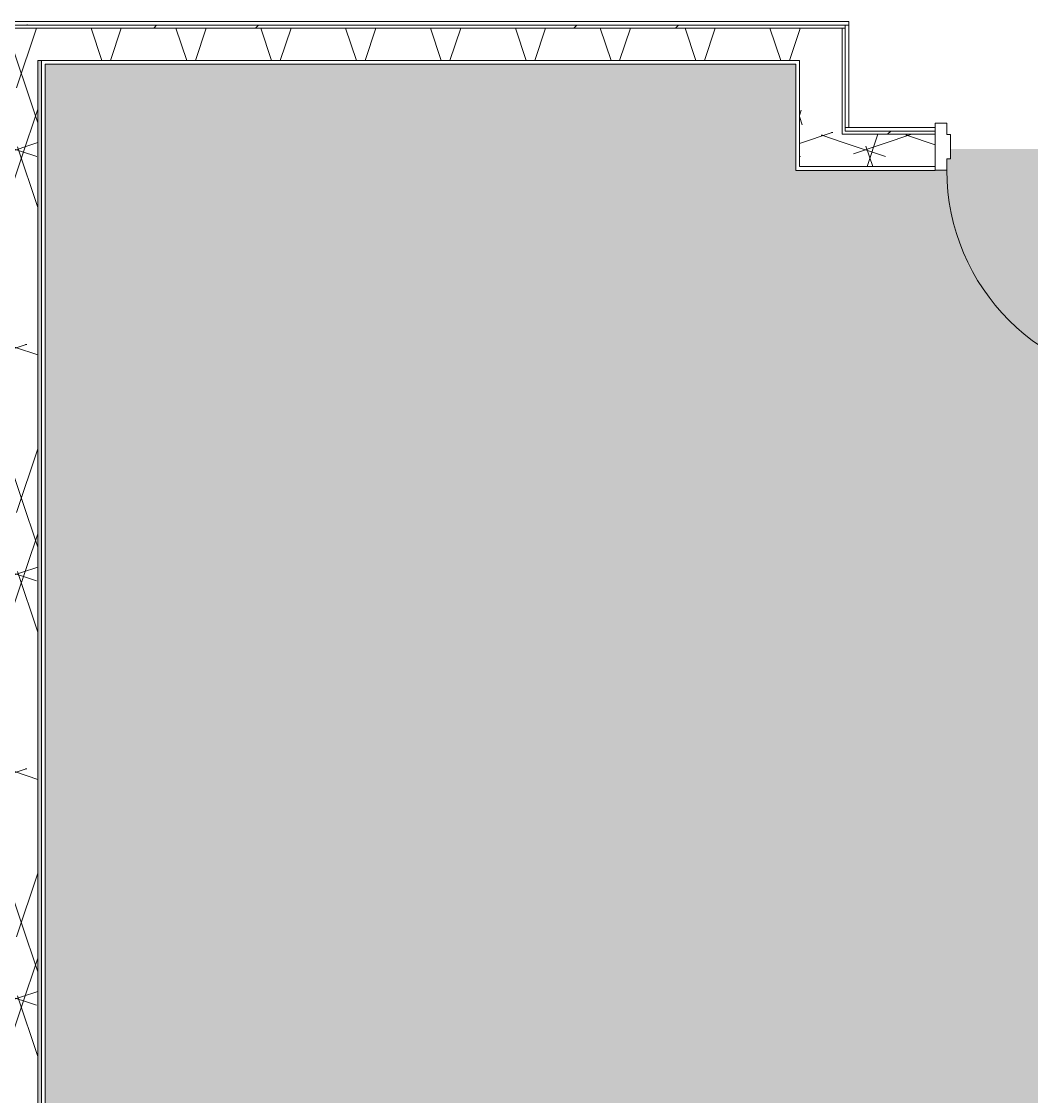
# Model space of a CAD drawing. Header units: inches. Extents: x -1551 to 2054, y 9767 to 12269.
# Drawn here: x 1048.7 to 1220.1, y 11465.5 to 11647.9 of the extents above; entities that cross this region are included whole.
import ezdxf

# ---------------------------------------------------------------- set-up
doc = ezdxf.new("R2010")
doc.units = ezdxf.units.IN
doc.header["$MEASUREMENT"] = 0
for name, color, linetype, lineweight in [('A-AREA-PATT-2', 254, 'Continuous', 9), ('A-DOOR', 31, 'Continuous', 9), ('A-DOOR-FRAM', 31, 'Continuous', 9), ('A-WALL', 113, 'Continuous', 9), ('A-WALL-PATT-2', 253, 'Continuous', 9), ('A-WALL-PATT-5', 111, 'Continuous', 9), ('I-WALL', 2, 'Continuous', 9), ('I-WALL-1', 1, 'Continuous', 5)]:
    doc.layers.add(name, color=color, linetype=linetype, lineweight=lineweight)
pattern_1 = [(161.57, (3966.5794, 1.8), (-14.4010124, -0.0012439), [0, -102.456, 11.376, 0]), (18.43, (3962.9794, 1.8), (-14.4010124, 0.0012439), [0, -102.456, 11.376, 0]), (108.43, (3966.5794, 1.8), (7.1973965, -36.003153), [34.146, -79.686]), (71.57, (3962.9794, 1.8), (7.1973965, 36.003153), [34.146, -79.686])]
pattern_2 = [(45, (3964.78, 0), (-35.63818, 35.63818), []), (45, (3964.78, 54), (-35.63818, 35.63818), [])]

# ---------------------------------------------------------------- blocks, each defined once
blk = doc.blocks.new('HOLLOW METAL - UNIT DOOR-2191977-KEY PLAN - 1ST FLOOR')
at = {"layer": 'A-DOOR'}
for p, q in [((16.25, -3.875), (18, -3.875)), ((16.25, -39.875), (16.25, -3.875)), ((18, -3.875), (18, -39.875)), ((18, -39.875), (16.25, -39.875))]:
    blk.add_line(p, q, dxfattribs=at)
blk.add_arc((18, -3.875), 36, 180, 270, dxfattribs=at)
at = {"layer": 'A-DOOR-FRAM'}
for p, q in [((-20, 4.125), (-18, 4.125)), ((-20, -3.875), (-20, 4.125)), ((-18, 4.125), (-18, 2.1875)), ((18, 4.125), (20, 4.125)), ((18, 2.1875), (18, 4.125)), ((20, 4.125), (20, -3.875)), ((-18, 2.1875), (-17.375, 2.1875)), ((-17.375, 2.1875), (-17.375, -1.9375)), ((17.375, 2.1875), (18, 2.1875)), ((17.375, -1.9375), (17.375, 2.1875)), ((-18, -1.9375), (-18, -3.875)), ((-17.375, -1.9375), (-18, -1.9375)), ((18, -1.9375), (17.375, -1.9375)), ((18, -3.875), (18, -1.9375)), ((-18, -3.875), (-20, -3.875)), ((20, -3.875), (18, -3.875))]:
    blk.add_line(p, q, dxfattribs=at)

msp = doc.modelspace()

# ---------------------------------------------------------------- hatches: boundary and pattern name
at = {"layer": 'A-AREA-PATT-2'}
h = msp.add_hatch(color=256, dxfattribs=at)
h.paths.add_polyline_path([(1077.71, 11282.1), (1077.83, 11282.1), (1077.83, 11284.91), (1078.46, 11284.91), (1078.46, 11282.1), (1114.46, 11282.1), (1114.46, 11284.91), (1115.08, 11284.91), (1115.21, 11284.91), (1133.46, 11284.91), (1133.46, 11288.84), (1133.63, 11288.84), (1133.63, 11284.91), (1141.28, 11284.91), (1141.28, 11288.84), (1141.46, 11288.84), (1141.46, 11284.91), (1214.06, 11284.91), (1214.06, 11305.73), (1241.93, 11305.73), (1241.93, 11284.91), (1245.81, 11284.91), (1245.81, 11622.61), (1241.74, 11622.61), (1241.74, 11624.55), (1241.12, 11624.55), (1241.12, 11626.24), (1206.37, 11626.24), (1206.37, 11624.55), (1205.74, 11624.55), (1205.74, 11622.61), (1180.08, 11622.61), (1180.08, 11640.61), (1052.71, 11640.61), (1052.71, 11284.91), (1077.71, 11284.91), (1077.71, 11284.29)], flags=0)
h.paths.add_polyline_path([(1141.11, 11289.02), (1133.8, 11289.02), (1133.8, 11289.19), (1141.11, 11289.19)], flags=0)
h.paths.add_polyline_path([(1239.99, 11586.61), (1239.99, 11622.61), (1241.74, 11622.61), (1241.74, 11586.61)], flags=0)
at = {"layer": 'A-WALL-PATT-2'}
h = msp.add_hatch(dxfattribs=at)
h.set_pattern_fill('FP_4', color=256, style=0, pattern_type=2)
h.set_pattern_definition(pattern_1)
h.paths.add_polyline_path([(1045.96, 11284.29), (1051.46, 11284.29), (1051.46, 11646.74), (1045.96, 11646.74), (1045.96, 11332.72)], flags=0)
at = {"layer": 'A-WALL-PATT-5'}
h = msp.add_hatch(dxfattribs=at)
h.set_pattern_fill('FP_3', color=256, style=0, pattern_type=2)
h.set_pattern_definition([(0, (3964.78, 0), (115.2, 28.8), [4.752, -81.648, 4.752, -81.648, -460.8]), (0, (3964.78, 0), (115.2, 28.8), [-172.8, 4.752, -168.048, 4.752, -81.648, -201.6]), (0, (3964.78, 0), (115.2, 28.8), [-432, 4.752, -52.848, 4.752, -139.248]), (120, (4007.98, 14.4), (-82.54153, 85.366127), [4.752, -81.648, 4.752, -81.648, -460.8]), (120, (4007.98, 14.4), (-82.54153, 85.366127), [-172.8, 4.752, -168.048, 4.752, -81.648, -201.6]), (120, (4007.98, 14.4), (-82.54153, 85.366127), [-432, 4.752, -52.848, 4.752, -139.248]), (240, (4022.38, 72), (-32.65847, -114.166127), [4.752, -81.648, 4.752, -81.648, -460.8]), (240, (4022.38, 72), (-32.65847, -114.166127), [-172.8, 4.752, -168.048, 4.752, -81.648, -201.6]), (240, (4022.38, 72), (-32.65847, -114.166127), [-432, 4.752, -52.848, 4.752, -139.248])])
h.paths.add_polyline_path([(767.64, 11647.24), (767.64, 11647.86), (765.21, 11647.86), (765.22, 11647.24), (765.83, 11647.24)], flags=0)
h.paths.add_polyline_path([(1052.08, 11647.24), (1052.08, 11647.86), (807.64, 11647.86), (807.64, 11647.24), (1051.46, 11647.24)], flags=0)
h = msp.add_hatch(dxfattribs=at)
h.set_pattern_fill('FP_17', color=256, style=0, pattern_type=2)
h.set_pattern_definition(pattern_2)
h.paths.add_polyline_path([(767.64, 11646.74), (767.64, 11647.24), (765.21, 11647.24), (765.23, 11646.74), (765.83, 11646.74)], flags=0)
h.paths.add_polyline_path([(1051.46, 11646.74), (1051.46, 11647.24), (807.64, 11647.24), (807.64, 11646.74), (1050.14, 11646.74)], flags=0)
h = msp.add_hatch(dxfattribs=at)
h.set_pattern_fill('FP_17', color=256, style=0, pattern_type=2)
h.set_pattern_definition(pattern_2)
h.paths.add_polyline_path([(1051.46, 11646.74), (1188.46, 11646.74), (1188.44, 11647.24), (1051.46, 11647.23)], flags=0)
h = msp.add_hatch(dxfattribs=at)
h.set_pattern_fill('FP_4', color=256, style=0, pattern_type=2)
h.set_pattern_definition(pattern_1)
h.paths.add_polyline_path([(1057.79, 11641.24), (1180.71, 11641.24), (1180.71, 11646.74), (1051.46, 11646.74), (1051.46, 11641.24), (1052.71, 11641.24)], flags=0)
h = msp.add_hatch(dxfattribs=at)
h.set_pattern_fill('FP_4', color=256, style=0, pattern_type=2)
h.set_pattern_definition(pattern_1)
h.paths.add_polyline_path([(1180.71, 11623.24), (1187.96, 11623.24), (1187.96, 11646.74), (1180.71, 11646.74), (1180.71, 11628.83)], flags=0)
h = msp.add_hatch(dxfattribs=at)
h.set_pattern_fill('FP_17', color=256, style=0, pattern_type=2)
h.set_pattern_definition(pattern_2)
h.paths.add_polyline_path([(1189.08, 11628.74), (1203.74, 11628.83), (1203.74, 11629.24), (1188.46, 11629.21), (1188.46, 11628.74)], flags=0)
h.paths.add_polyline_path([(1243.74, 11628.74), (1247.06, 11628.86), (1247.06, 11629.24), (1243.74, 11629.24), (1243.74, 11628.83)], flags=0)
h = msp.add_hatch(dxfattribs=at)
h.set_pattern_fill('FP_4', color=256, style=0, pattern_type=2)
h.set_pattern_definition(pattern_1)
h.paths.add_polyline_path([(1187.96, 11623.24), (1203.74, 11623.24), (1203.74, 11628.74), (1187.96, 11628.74)], flags=0)
h.paths.add_polyline_path([(1247.56, 11623.24), (1247.56, 11628.74), (1243.74, 11628.74), (1243.74, 11623.24), (1247.06, 11623.24)], flags=0)
at = {"layer": 'I-WALL-1'}
msp.add_hatch(color=256, dxfattribs=at).paths.add_polyline_path([(1052.08, 11284.29), (1052.08, 11641.24), (1051.46, 11641.24), (1051.46, 11284.29)], flags=0)

# ---------------------------------------------------------------- linework, layer by layer
at = {"layer": 'A-WALL'}
for p, q in [((807.64, 11647.24), (1189.08, 11647.24)), ((807.64, 11646.74), (1188.46, 11646.74)), ((1187.96, 11646.74), (1187.96, 11628.74)), ((1188.46, 11647.24), (1188.46, 11629.24)), ((1051.46, 11641.24), (1051.46, 11284.29)), ((1051.46, 11641.24), (1180.71, 11641.24)), ((1052.08, 11641.24), (1052.08, 11284.29)), ((1180.71, 11641.24), (1180.71, 11623.24)), ((1189.08, 11629.86), (1188.46, 11629.86)), ((1203.74, 11629.24), (1188.46, 11629.24)), ((1203.74, 11628.74), (1187.96, 11628.74)), ((1203.74, 11623.24), (1180.71, 11623.24))]:
    msp.add_line(p, q, dxfattribs=at)
at = {"layer": 'I-WALL'}
for p, q in [((1189.08, 11647.86), (807.64, 11647.86)), ((1189.08, 11629.86), (1189.08, 11647.86)), ((1052.71, 11284.29), (1052.71, 11640.61)), ((1052.71, 11640.61), (1180.08, 11640.61)), ((1180.08, 11640.61), (1180.08, 11622.61)), ((1203.74, 11629.86), (1189.08, 11629.86)), ((1180.08, 11622.61), (1203.74, 11622.61))]:
    msp.add_line(p, q, dxfattribs=at)

# ---------------------------------------------------------------- block references
at = {"layer": 'A-DOOR'}
msp.add_blockref('HOLLOW METAL - UNIT DOOR-2191977-KEY PLAN - 1ST FLOOR', (1223.74, 11626.49), dxfattribs=at)

doc.saveas('drawing.dxf')
